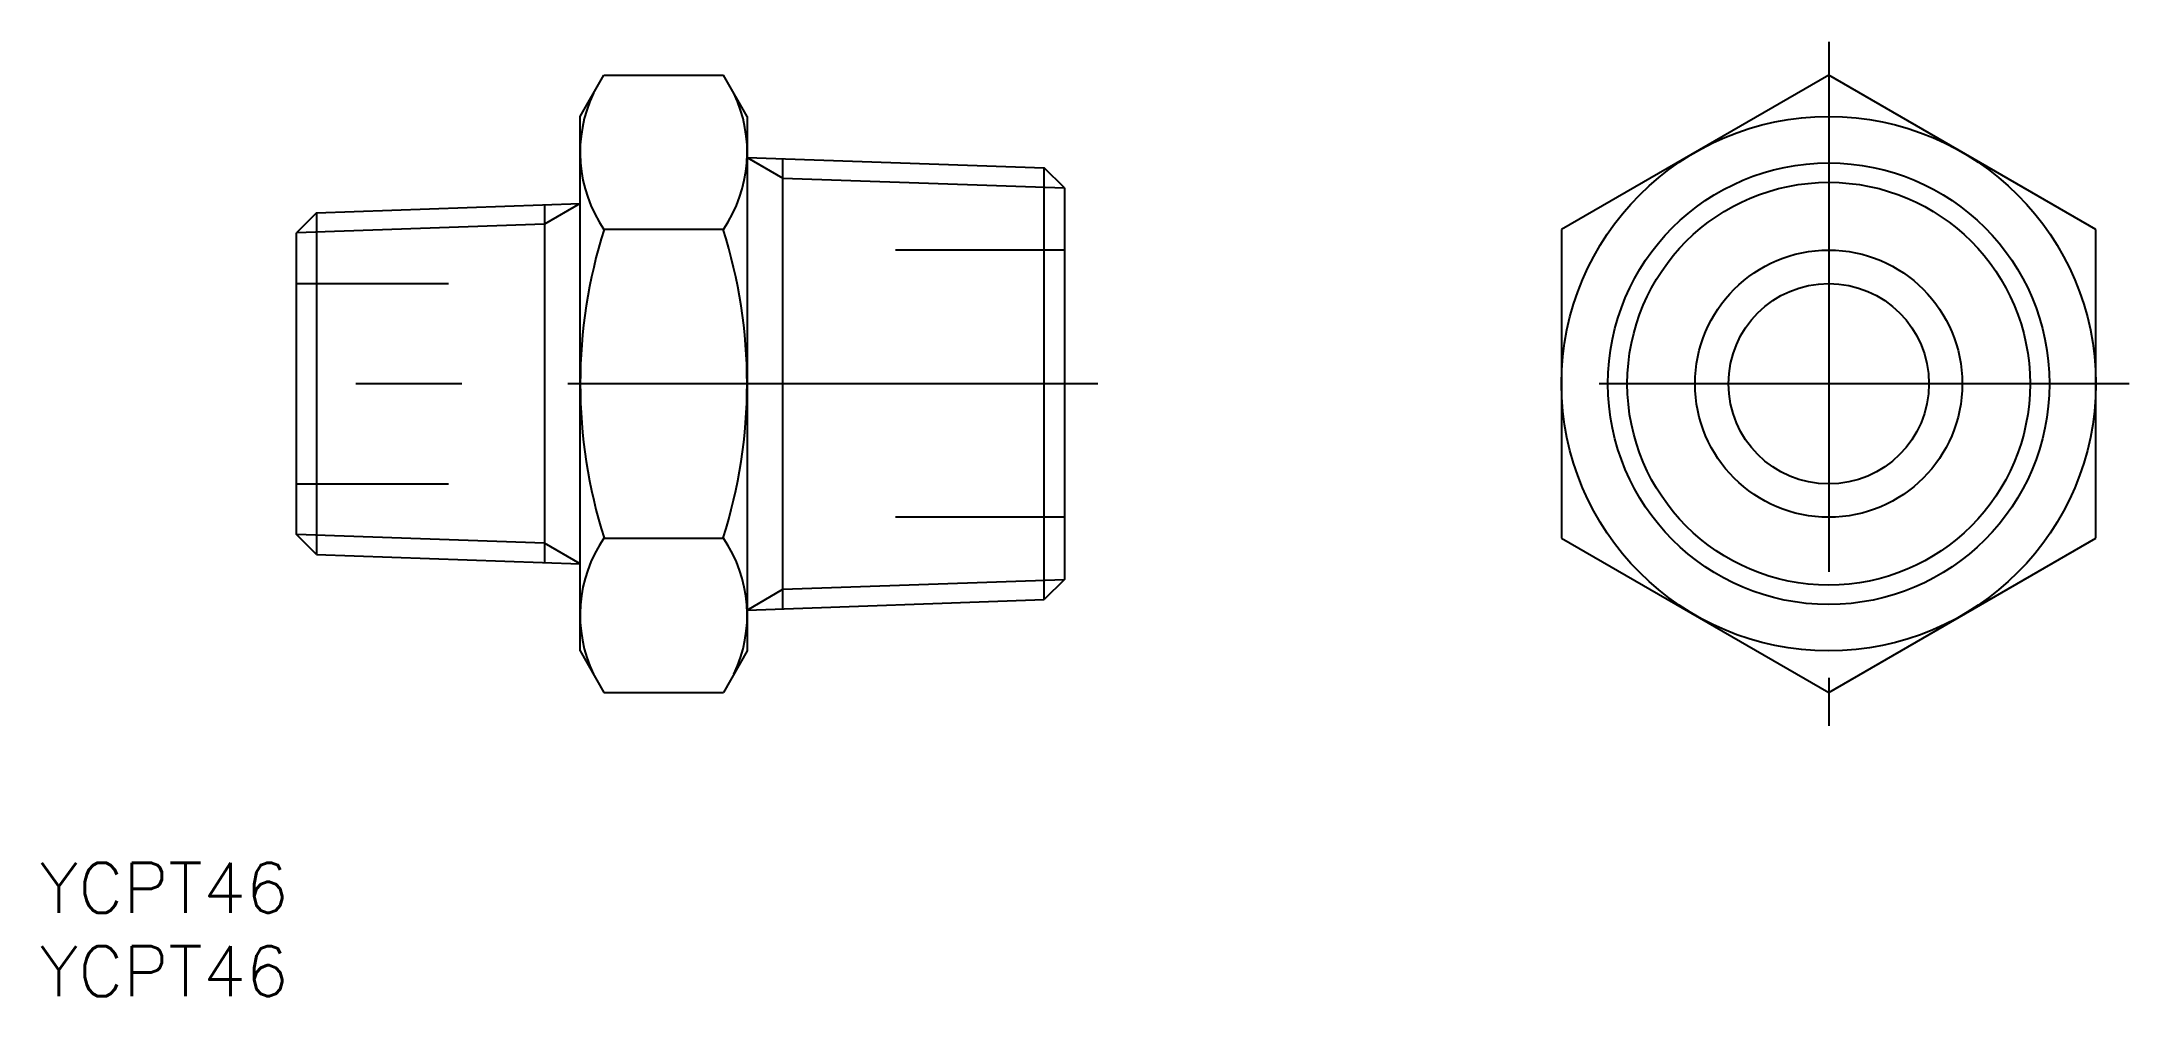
# Model space of a CAD drawing. Extents: x -107 to 18, y -37 to 20.
import ezdxf

# ---------------------------------------------------------------- set-up
doc = ezdxf.new("R2010")
doc.units = 0
doc.linetypes.add('CENTER', pattern=[50.8, 31.75, -6.35, 6.35, -6.35])
doc.linetypes.add('DASHED', pattern=[19.05, 12.7, -6.35])
doc.layers.get('0').update_dxf_attribs({"linetype": 'CONTINUOUS'})
doc.layers.add('CENTER', color=1, linetype='CENTER')
doc.styles.get("Standard").update_dxf_attribs({"font": 'txt.shx', "height": 3, "bigfont": 'bigfont.shx'})

msp = doc.modelspace()

# ---------------------------------------------------------------- linework, layer by layer
at = {"color": 7, "linetype": 'CONTINUOUS'}
for p, q in [((-74.77, 16), (-73.35, 18.48)), ((-73.35, 18.48), (-66.2, 18.48)), ((-64.77, 16), (-66.2, 18.48)), ((0, 18.48), (-16, 9.24)), ((16, 9.24), (0, 18.48)), ((-74.77, -16), (-74.77, 16)), ((-64.77, 16), (-64.77, -16)), ((-64.77, 13.55), (-46.98, 12.93)), ((-62.63, -13.48), (-62.63, 13.48)), ((-46.98, -12.93), (-46.98, 12.93)), ((-45.77, 11.73), (-46.98, 12.93)), ((-45.77, 11.73), (-45.77, -11.73)), ((-90.57, 10.23), (-91.77, 9.03)), ((-90.57, 10.23), (-74.77, 10.79)), ((-90.57, 10.23), (-90.57, -10.23)), ((-76.92, 10.71), (-76.92, -10.71)), ((-91.77, -9.03), (-91.77, 9.03)), ((-66.2, 9.24), (-73.35, 9.24)), ((-16, 9.24), (-16, -9.24)), ((16, -9.24), (16, 9.24)), ((-90.57, -10.23), (-91.77, -9.03)), ((-73.35, -9.24), (-66.2, -9.24)), ((-16, -9.24), (0, -18.48)), ((0, -18.48), (16, -9.24)), ((-90.57, -10.23), (-74.77, -10.79)), ((-45.77, -11.73), (-46.98, -12.93)), ((-64.77, -13.55), (-46.98, -12.93)), ((-74.77, -16), (-73.35, -18.48)), ((-64.77, -16), (-66.2, -18.48)), ((-73.35, -18.48), (-66.2, -18.48))]:
    msp.add_line(p, q, dxfattribs=at)
at = {"color": 3, "linetype": 'CONTINUOUS'}
for p, q in [((-64.77, 13.55), (-62.63, 12.31)), ((-62.63, 12.31), (-45.77, 11.73)), ((-74.77, 10.79), (-76.92, 9.55)), ((-76.92, 9.55), (-91.77, 9.03)), ((-76.92, -9.55), (-91.77, -9.03)), ((-74.77, -10.79), (-76.92, -9.55)), ((-64.77, -13.55), (-62.63, -12.31)), ((-62.63, -12.31), (-45.77, -11.73))]:
    msp.add_line(p, q, dxfattribs=at)
at = {"color": 3, "linetype": 'DASHED'}
for p, q in [((-45.77, 8), (-55.88, 8)), ((-91.77, 6), (-82.67, 6)), ((-91.77, -6), (-82.67, -6)), ((-45.77, -8), (-55.88, -8))]:
    msp.add_line(p, q, dxfattribs=at)
at = {"color": 7, "linetype": 'CONTINUOUS'}
for radius in [16, 13.22, 8, 6]:
    msp.add_circle((0, 0), radius, dxfattribs=at)
at = {"color": 3, "linetype": 'CONTINUOUS'}
msp.add_circle((0, 0), 12.06, dxfattribs=at)
at = {"color": 7, "linetype": 'CONTINUOUS'}
for centre, radius, start, end in [((-66.6, 13.86), 8.18, 154.3842, 214.3842), ((-72.95, 13.86), 8.18, 325.6158, 25.6158), ((-44.2, 0), 30.57, 162.412, 197.588), ((-95.35, 0), 30.57, 342.412, 17.588), ((-66.6, -13.86), 8.18, 145.6158, 205.6158), ((-72.95, -13.86), 8.18, 334.3842, 34.3842)]:
    msp.add_arc(centre, radius, start, end, dxfattribs=at)
at = {"layer": 'CENTER', "color": 1, "linetype": 'CENTER'}
for p, q in [((0, 20.48), (0, -20.48)), ((-43.77, 0), (-93.77, 0)), ((18, 0), (-18, 0))]:
    msp.add_line(p, q, dxfattribs=at)

# ---------------------------------------------------------------- texts
at = {"color": 7, "linetype": 'CONTINUOUS'}
for p in [(-107.15, -31.68), (-107.15, -36.68)]:
    msp.add_text('YCPT46', height=3, dxfattribs=at).set_placement(p)

doc.saveas('drawing.dxf')
